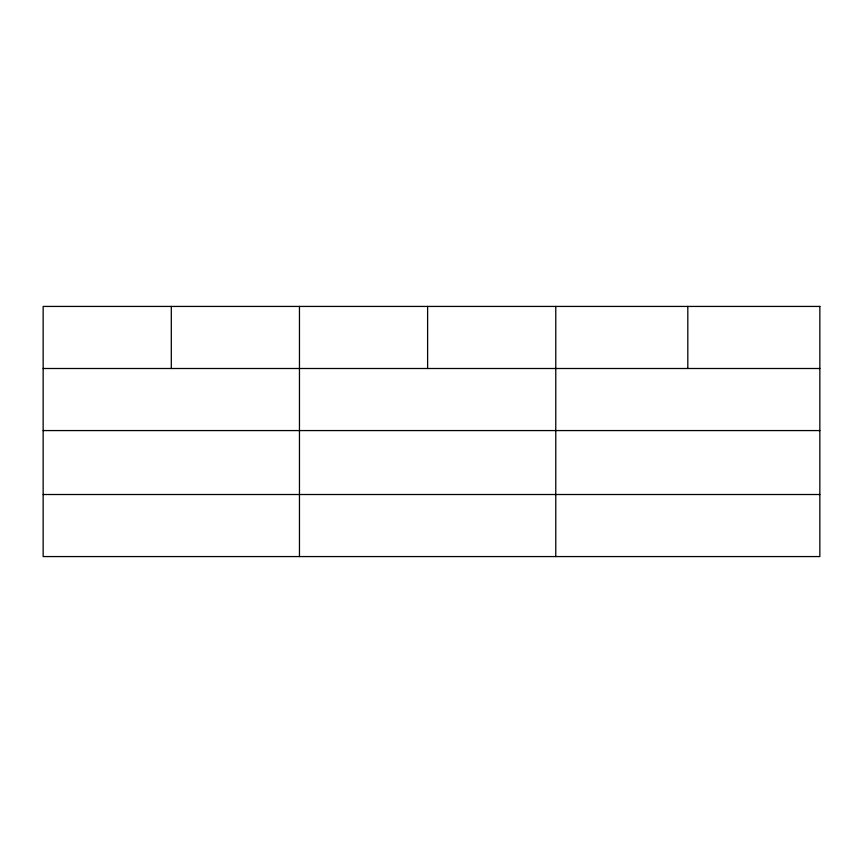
<?xml version="1.0" encoding="UTF-8"?>
<svg xmlns="http://www.w3.org/2000/svg" width="863" height="863" viewBox="0 0 863 863"><rect width="100%" height="100%" fill="white"/><g stroke="black" fill="none" stroke-linecap="round" stroke-linejoin="round"><path stroke-width="1.29" d="M43.15 368.501L819.85 368.501M43.15 430.572L819.85 430.572M43.15 494.51L819.85 494.51M687.811 306.43L687.811 368.501M555.772 306.43L555.772 556.57M427.617 306.43L427.617 368.501M299.461 306.43L299.461 556.57M171.306 306.43L171.306 368.501M819.85 306.43L43.15 306.43L43.15 556.57L819.85 556.57L819.85 306.43"/></g></svg>
